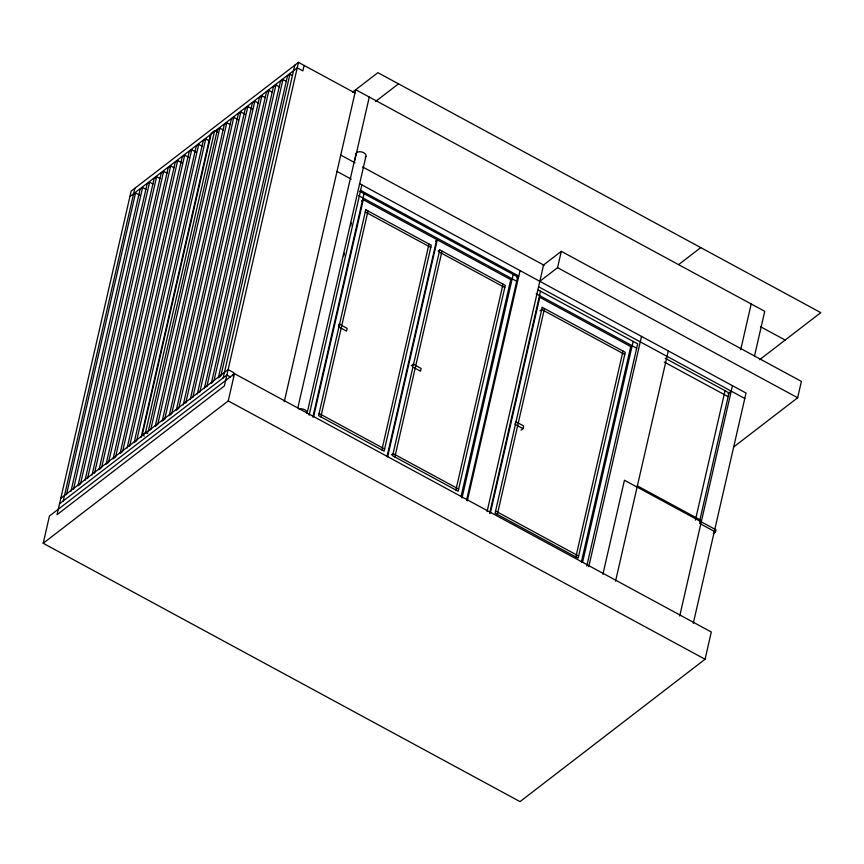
<?xml version="1.0" encoding="UTF-8"?>
<svg xmlns="http://www.w3.org/2000/svg" width="864" height="864" viewBox="0 0 864 864"><rect width="100%" height="100%" fill="white"/><g stroke="black" fill="none" stroke-linecap="round" stroke-linejoin="round"><path stroke-width="1.3" d="M43.2 543.283L49.442 516.046L234.479 373.669L711.299 632.005L705.067 659.243L520.02 801.619L43.2 543.283L228.247 400.907L234.479 373.669M63.245 500.936L134.849 188.276M66.463 494.716L135.572 192.953L140.098 195.404M70.967 491.249L140.076 189.486L142.592 187.553L145.984 189.389M73.472 489.316L142.592 187.553M77.987 485.849L147.096 184.086L149.612 182.153L153.004 183.989M149.612 182.153L80.492 483.916L78.818 485.212M84.996 480.449L154.116 178.686L156.622 176.753L160.013 178.589M87.512 478.526L156.622 176.753M92.016 475.06L161.136 173.286L163.642 171.353L167.033 173.189M94.532 473.126L163.642 171.353M101.552 467.726L170.662 165.953L174.053 167.789M177.682 160.553L108.562 462.326L106.056 464.26L175.165 162.486L177.682 160.553L182.196 163.004M184.702 155.153L115.582 456.926L113.076 458.86L182.185 157.086L184.702 155.153L189.216 157.604M191.711 149.753L122.602 451.526L120.085 453.46L189.205 151.686L191.711 149.753L196.236 152.204M127.105 448.06L196.225 146.286L198.731 144.353L202.122 146.189M129.622 446.126L198.731 144.353M134.125 442.66L203.234 140.886L205.751 138.953L209.142 140.789M205.751 138.953L136.631 440.726L134.957 442.012M141.145 437.26L210.254 135.486M144.331 436.082L142.225 434.938L211.345 133.175L214.672 130.615L217.814 132.322M142.225 434.938L145.552 432.378L214.672 130.615M148.165 431.86L217.274 130.086L219.791 128.153L223.171 129.989M150.671 429.926L219.791 128.153M157.691 424.526L226.8 122.753L230.191 124.589M233.82 117.353L164.711 419.126L162.194 421.06L231.314 119.286L233.82 117.353L238.345 119.804M169.214 415.66L238.324 113.886L240.84 111.964L245.354 114.404M240.84 111.964L171.72 413.726L170.046 415.012M247.86 106.564L178.74 408.326L176.234 410.26L245.344 108.497L247.86 106.564L252.374 109.004M183.244 404.86L252.364 103.097L254.869 101.164L258.26 103M185.76 402.926L254.869 101.164M190.264 399.46L259.384 97.697L261.889 95.764L265.28 97.6M192.78 397.526L261.889 95.764M197.284 394.06L266.393 92.297L268.909 90.364L272.3 92.2M199.8 392.126L268.909 90.364M204.304 388.66L273.413 86.897L275.929 84.964L279.32 86.8M206.809 386.726L275.929 84.964M214.132 380.02L282.949 79.564L286.33 81.4M289.958 74.164L220.849 375.926L218.333 377.86L287.453 76.097L289.958 74.164L292.226 75.384M223.171 377.892L294.786 65.221M298.48 62.381L224.37 385.938L57.056 514.674L131.155 191.117L298.48 62.381L354.974 92.988M233.01 375.926L233.766 372.665L228.118 369.598L60.793 498.334M304.128 65.448L302.875 70.891L297.227 67.835L129.913 196.571M284.267 401.717L355.72 89.726L764.737 311.321L754.564 355.774M297.853 407.808L356.13 153.328M354.305 162.432L369.274 97.07M365.904 156.373L307.022 413.478A5.152 2.992 12.9 0 0 304.906 409.817A5.152 2.992 12.9 0 0 298.966 409.115M343.829 255.884L344.423 253.271M350.73 225.72L351.335 223.096M309.118 415.174L361.865 184.896M312.833 417.161L364.025 193.644M313.6 416.707L363.29 199.724L436.741 239.522L387.04 456.505M320.846 416.88L368.01 210.978M381.866 449.939L429.019 244.037M387.612 456.808L437.303 239.825L510.743 279.612L461.052 496.595M413.24 364.198L412.614 366.919L420.52 371.207L421.146 368.485L413.24 364.198L411.264 365.71M412.722 367.891L392.602 455.749L458.136 491.26L505.289 285.358L439.754 249.858L438.091 251.132M413.327 365.267L439.754 249.858M394.859 456.98L442.012 251.078M455.879 490.039L503.032 284.137M461.981 497.966L513.173 274.45M466.506 500.418L517.698 276.901L359.51 191.192M467.305 500.882L520.052 270.605M487.08 511.585L543.564 264.967M489.618 513.4L540.508 291.2M490.385 512.946L539.773 297.281L630.731 346.561L581.342 562.226M497.329 514.436L544.493 308.534M539.406 281.632L557.55 267.667L561.298 251.327L801.392 381.413L797.656 397.753L733.622 447.023M523.001 428.663L523.616 425.941L515.711 421.654L515.084 424.375L523.001 428.663L521.024 430.175M575.856 556.978L623.02 351.076M582.574 562.28L633.161 341.399M586.786 566.05L637.675 343.84L538.25 289.969M588.773 566.687L641.509 336.409M602.888 574.366L624.445 480.233L715.975 529.816L715.468 531.997L713.34 533.639M615.546 581.191L668.293 350.914M695.412 520.117L725.047 390.69M699.667 520.949L729.011 392.839L665.172 358.258M700.153 521.251L699.656 523.433L715.468 531.997M679.72 615.989L732.467 385.69M740.707 349.736L751.183 303.977M693.284 623.333L746.032 393.034L359.5 183.611M133.898 194.238L135.572 192.953M170.662 165.953L168.145 167.886L99.036 469.66L100.71 468.364M226.8 122.753L224.294 124.686L155.174 426.46L156.848 425.174M282.949 79.564L280.433 81.497L211.324 383.26L212.998 381.974M352.523 92.189L377.881 72.673L820.8 312.638L759.64 359.694M375.44 101.585L398.498 83.84M361.573 201.053L363.29 199.724M59.551 503.788L226.865 375.052L230.396 376.963M435.586 241.153L437.303 239.825M516.834 277.56L518.8 276.048L360.612 190.35M543.154 265.291L561.298 251.327M540.065 310.77L541.728 309.485L624.78 354.478M391.435 454.853L393.098 453.578L458.633 489.078M678.737 264.535L700.747 247.601M728.028 393.595L731.225 391.133M760.439 326.668L785.16 340.06M557.55 267.667L797.656 397.753M340.751 155.088L354.985 162.799M362.61 166.936L544.072 265.248M337.003 171.428L351.238 179.14M538.574 286.762L744.779 398.477M358.506 195.556L516.694 281.254M664.297 362.07L728.136 396.652M536.177 293.749L636.682 348.203M365.245 211.939L430.78 247.439M439.258 252.029L504.792 287.539M637.286 485.816L699.937 519.75M319.086 413.478L384.62 448.988M495.569 511.034L578.621 556.027M228.247 400.907L705.067 659.243M145.552 432.378L147.647 433.523M356.292 155.228A5.152 2.992 12.9 0 1 361.562 151.913A5.152 2.992 12.9 0 1 365.256 157.14M339.228 324.097L338.602 326.83L346.518 331.106L347.134 328.385L339.228 324.097M365.753 209.758L318.589 415.66L384.124 451.159L431.287 245.268L365.753 209.758M542.225 307.314L495.072 513.205L578.124 558.198L625.277 352.307L542.225 307.314"/></g></svg>
